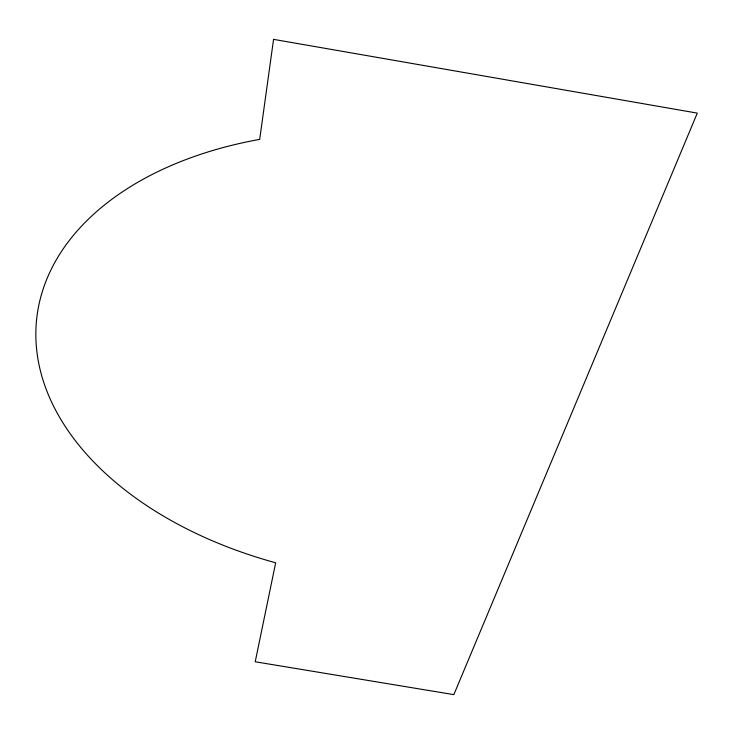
<?xml version="1.0" encoding="UTF-8"?>
<svg xmlns="http://www.w3.org/2000/svg" width="734" height="734" viewBox="0 0 734 734"><rect width="100%" height="100%" fill="white"/><g stroke="black" fill="none" stroke-linecap="round" stroke-linejoin="round"><path stroke-width="1.1" d="M273.562 39.361L259.689 139.387A347.577 223.053 6.3 0 0 35.948 339.824A347.577 223.053 6.3 0 0 275.672 562.785L255.221 661.774L453.841 694.639L697.3 113.119L273.562 39.361"/></g></svg>
